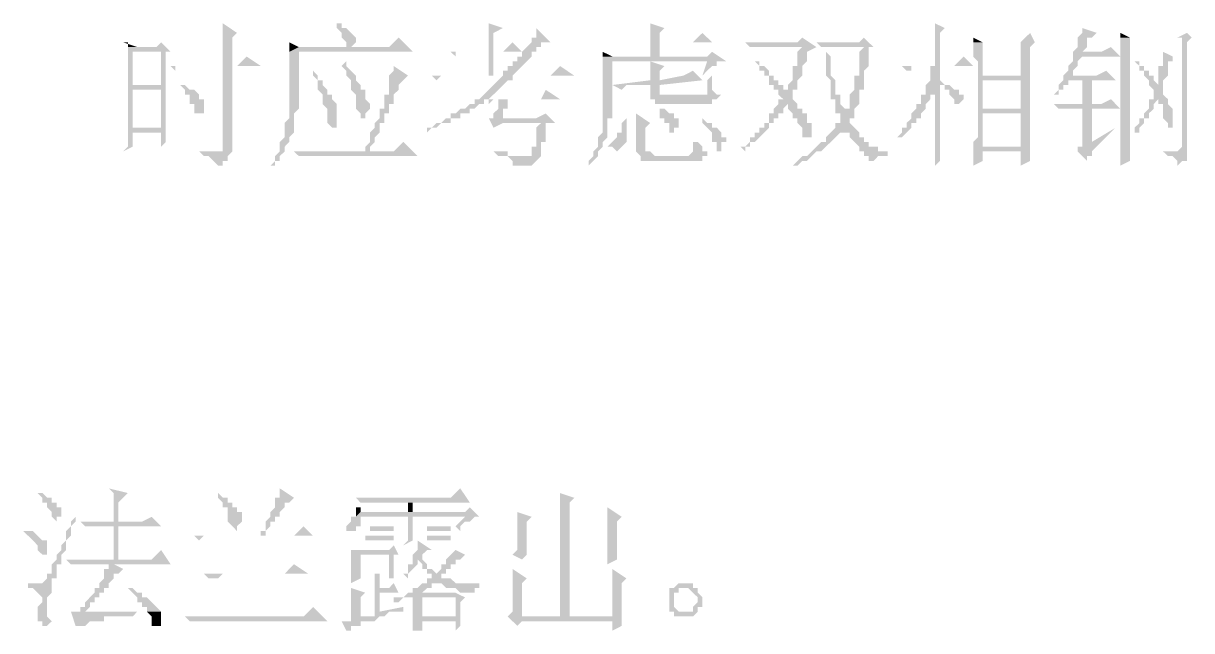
# Model space of a CAD drawing. Extents: x 51 to 246, y 3 to 417.
# Drawn here: x 198.54 to 208.96, y 320.38 to 325.8 of the extents above; entities that cross this region are included whole.
import ezdxf

# ---------------------------------------------------------------- set-up
doc = ezdxf.new("R2010")
doc.units = 0
doc.header["$MEASUREMENT"] = 0
doc.layers.add('_____1', color=160, linetype='Continuous')

msp = doc.modelspace()

# ---------------------------------------------------------------- hatches: boundary and pattern name
at = {"layer": '_____1'}
for points in [[(200.321, 325.797), (200.321, 325.416), (200.406, 325.416), (200.406, 325.67), (200.448, 325.712)], [(201.337, 325.797), (201.337, 325.755), (201.38, 325.712), (201.38, 325.67), (201.422, 325.628), (201.422, 325.585), (201.464, 325.585), (201.507, 325.628), (201.507, 325.67), (201.422, 325.755), (201.38, 325.755), (201.38, 325.797)], [(202.692, 325.797), (202.692, 325.543), (202.734, 325.543), (202.734, 325.712), (202.819, 325.755)], [(204.131, 325.797), (204.131, 325.628), (204.216, 325.628), (204.216, 325.712), (204.258, 325.755)], [(206.671, 325.797), (206.671, 325.416), (206.714, 325.416), (206.714, 325.712), (206.756, 325.755)], [(201.888, 325.67), (201.803, 325.585), (200.999, 325.585), (200.914, 325.543), (200.914, 324.95), (200.872, 324.908), (200.872, 324.781), (200.829, 324.739), (200.829, 324.654), (200.787, 324.612), (200.787, 324.569), (200.745, 324.527), (200.787, 324.527), (200.787, 324.569), (200.829, 324.569), (200.829, 324.612), (200.872, 324.654), (200.872, 324.696), (200.914, 324.739), (200.914, 324.781), (200.956, 324.823), (200.956, 324.993), (200.999, 325.035), (200.999, 325.543), (202.015, 325.543)], [(203.115, 325.755), (203.115, 325.67), (203.073, 325.67), (203.073, 325.628), (202.988, 325.543), (202.988, 325.501), (202.946, 325.501), (202.946, 325.458), (202.904, 325.458), (202.904, 325.416), (202.861, 325.416), (202.861, 325.374), (202.819, 325.374), (202.819, 325.331), (202.692, 325.331), (202.904, 325.331), (202.946, 325.374), (202.988, 325.416), (203.073, 325.501), (203.073, 325.543), (203.115, 325.543), (203.115, 325.585), (203.158, 325.585), (203.158, 325.628), (203.242, 325.628)], [(204.597, 325.712), (204.512, 325.628), (204.131, 325.628), (204.131, 325.501), (204.216, 325.501), (204.216, 325.628), (204.682, 325.628)], [(205.486, 325.67), (205.444, 325.628), (204.978, 325.628), (205.02, 325.585), (205.613, 325.585)], [(206.036, 325.67), (205.994, 325.628), (205.613, 325.628), (205.655, 325.585), (206.121, 325.585)], [(207.518, 325.712), (207.433, 325.628), (207.01, 325.628), (207.433, 325.628), (207.433, 325.331), (207.052, 325.331), (207.052, 324.781), (207.01, 324.739), (207.01, 324.527), (207.095, 324.569), (207.095, 324.654), (207.433, 324.654), (207.518, 324.696), (207.095, 324.696), (207.095, 324.993), (207.433, 324.993), (207.518, 325.035), (207.095, 325.035), (207.095, 325.289), (207.433, 325.289), (207.518, 325.331), (207.518, 325.585), (207.56, 325.628)], [(207.01, 325.67), (207.01, 325.628), (207.095, 325.628)], [(207.984, 325.755), (207.984, 325.712), (207.941, 325.67), (207.941, 325.585), (207.899, 325.543), (207.899, 325.501), (207.984, 325.543), (208.026, 325.585), (208.026, 325.67), (208.068, 325.67), (208.111, 325.712)], [(208.322, 325.712), (208.322, 325.67), (208.407, 325.67)], [(208.915, 325.712), (208.83, 325.67), (208.322, 325.67), (208.322, 324.527), (208.407, 324.569), (208.407, 325.67), (208.957, 325.67)], [(208.957, 325.67), (208.873, 325.67), (208.873, 324.696), (208.83, 324.654), (208.661, 324.654), (208.703, 324.654), (208.746, 324.612), (208.788, 324.612), (208.83, 324.569), (208.83, 324.527), (208.873, 324.569), (208.915, 324.569), (208.915, 325.628)], [(199.432, 325.628), (199.475, 325.628), (199.475, 325.585), (199.559, 325.585)], [(199.771, 325.628), (199.729, 325.585), (199.475, 325.585), (199.475, 324.823), (199.771, 324.823), (199.771, 324.696), (199.813, 324.739), (199.813, 324.823), (199.517, 324.866), (199.517, 325.204), (199.771, 325.204), (199.517, 325.247), (199.517, 325.543), (199.856, 325.543)], [(200.914, 325.628), (200.914, 325.543), (200.999, 325.585)], [(202.904, 325.628), (202.819, 325.543), (202.353, 325.543), (202.396, 325.501), (202.396, 325.543), (202.988, 325.543)], [(205.613, 325.585), (205.486, 325.585), (205.444, 325.543), (205.444, 325.416), (205.401, 325.416), (205.401, 325.289), (205.359, 325.247), (205.359, 325.204), (205.274, 325.162), (205.317, 325.12), (205.274, 325.12), (205.274, 325.077), (205.232, 325.035), (205.232, 324.993), (205.19, 324.993), (205.19, 324.908), (205.147, 324.908), (205.147, 324.866), (205.105, 324.866), (205.105, 324.823), (205.063, 324.823), (205.063, 324.781), (205.02, 324.781), (205.02, 324.739), (204.978, 324.696), (204.936, 324.696), (204.978, 324.654), (204.978, 324.696), (205.02, 324.696), (205.02, 324.739), (205.063, 324.739), (205.19, 324.866), (205.19, 324.908), (205.232, 324.908), (205.232, 324.95), (205.274, 324.95), (205.274, 324.993), (205.317, 324.993), (205.317, 325.035), (205.359, 325.077), (205.444, 325.077), (205.401, 325.12), (205.401, 325.204), (205.444, 325.204), (205.444, 325.289), (205.486, 325.331), (205.486, 325.416), (205.528, 325.458), (205.528, 325.543)], [(205.698, 325.585), (205.698, 325.331), (205.74, 325.289), (205.74, 325.12), (205.782, 325.12), (205.782, 324.993), (205.825, 324.993), (205.825, 324.908), (205.782, 324.908), (205.782, 324.866), (205.698, 324.781), (205.698, 324.739), (205.655, 324.739), (205.528, 324.612), (205.486, 324.612), (205.401, 324.527), (205.359, 324.527), (205.444, 324.527), (205.486, 324.569), (205.528, 324.569), (205.613, 324.654), (205.655, 324.654), (205.825, 324.823), (205.867, 324.823), (205.867, 324.866), (205.952, 324.866), (205.909, 324.908), (205.909, 324.95), (205.952, 324.95), (205.952, 324.993), (205.867, 324.993), (205.867, 325.035), (205.825, 325.077), (205.825, 325.162), (205.782, 325.162), (205.782, 325.289), (205.74, 325.331), (205.74, 325.501), (205.698, 325.543), (205.698, 325.585), (206.036, 325.585)], [(206.121, 325.585), (205.698, 325.585), (206.036, 325.585), (205.994, 325.543), (205.994, 325.331), (205.952, 325.331), (205.952, 325.204), (205.909, 325.162), (205.909, 325.035), (205.867, 325.035), (205.867, 324.993), (205.952, 324.993), (205.952, 325.035), (205.994, 325.077), (205.994, 325.204), (206.036, 325.204), (206.036, 325.374), (206.079, 325.416), (206.079, 325.585)], [(207.01, 325.628), (207.01, 325.501), (207.052, 325.458), (207.052, 325.331), (207.095, 325.331), (207.095, 325.628), (207.433, 325.628)], [(208.238, 325.585), (208.153, 325.543), (207.984, 325.543), (207.899, 325.501), (207.899, 325.458), (207.857, 325.416), (207.857, 325.374), (207.814, 325.331), (207.899, 325.331), (207.899, 325.374), (207.941, 325.416), (207.941, 325.458), (207.984, 325.501), (208.322, 325.501)], [(199.856, 325.543), (199.771, 325.543), (199.771, 325.247), (199.517, 325.247), (199.771, 325.204), (199.771, 324.866), (199.517, 324.866), (199.813, 324.823), (199.813, 325.543)], [(200.533, 325.501), (200.448, 325.416), (199.856, 325.416), (199.898, 325.374), (199.898, 325.416), (200.66, 325.416)], [(201.422, 325.458), (201.38, 325.416), (201.422, 325.374), (201.422, 325.331), (201.464, 325.289), (201.464, 325.204), (201.507, 325.162), (201.507, 325.035), (201.549, 324.993), (201.549, 324.95), (201.591, 324.95), (201.591, 324.993), (201.634, 325.035), (201.634, 325.077), (201.591, 325.12), (201.591, 325.204), (201.549, 325.204), (201.549, 325.247), (201.507, 325.289), (201.507, 325.331), (201.464, 325.374), (201.422, 325.416)], [(203.708, 325.501), (203.708, 324.823), (203.666, 324.781), (203.666, 324.696), (203.623, 324.654), (203.623, 324.612), (203.581, 324.569), (203.581, 324.527), (203.539, 324.527), (203.581, 324.527), (203.666, 324.612), (203.666, 324.654), (203.708, 324.696), (203.708, 324.739), (203.75, 324.781), (203.75, 324.95), (203.793, 324.95), (203.793, 325.458), (204.639, 325.458)], [(203.708, 325.543), (203.708, 325.501), (203.793, 325.501)], [(204.682, 325.543), (204.639, 325.501), (203.708, 325.501), (204.639, 325.458), (204.809, 325.458)], [(204.131, 325.458), (204.131, 325.289), (204.216, 325.289), (204.216, 325.374), (204.258, 325.416)], [(204.639, 325.458), (204.597, 325.331), (204.639, 325.374), (204.682, 325.416), (204.724, 325.416), (204.724, 325.458), (204.766, 325.458)], [(206.925, 325.501), (206.841, 325.416), (206.375, 325.416), (206.417, 325.374), (206.46, 325.374), (206.46, 325.416), (207.01, 325.416)], [(208.449, 325.501), (208.449, 325.458), (208.492, 325.416), (208.492, 325.374), (208.534, 325.374), (208.534, 325.331), (208.576, 325.289), (208.576, 325.247), (208.619, 325.204), (208.619, 325.162), (208.661, 325.12), (208.661, 325.077), (208.703, 325.077), (208.703, 324.95), (208.746, 324.908), (208.746, 324.866), (208.788, 324.866), (208.788, 325.035), (208.746, 325.077), (208.746, 325.12), (208.703, 325.162), (208.703, 325.247), (208.661, 325.247), (208.619, 325.289), (208.619, 325.331), (208.576, 325.331), (208.576, 325.374), (208.534, 325.374), (208.534, 325.416), (208.492, 325.416), (208.492, 325.458), (208.449, 325.458)], [(208.703, 325.543), (208.703, 325.416), (208.661, 325.416), (208.661, 325.247), (208.703, 325.247), (208.703, 325.289), (208.746, 325.331), (208.746, 325.458), (208.788, 325.458), (208.788, 325.501)], [(200.406, 325.416), (200.321, 325.416), (200.321, 324.654), (200.067, 324.654), (200.11, 324.654), (200.152, 324.612), (200.194, 324.612), (200.279, 324.527), (200.321, 324.527), (200.321, 324.569), (200.364, 324.569), (200.364, 324.612), (200.406, 324.654), (200.406, 324.696)], [(201.126, 325.374), (201.126, 325.331), (201.168, 325.289), (201.168, 325.204), (201.21, 325.162), (201.21, 325.077), (201.253, 325.035), (201.253, 324.908), (201.295, 324.866), (201.337, 324.866), (201.337, 325.077), (201.295, 325.12), (201.295, 325.162), (201.253, 325.162), (201.253, 325.204), (201.21, 325.247), (201.21, 325.289), (201.168, 325.289), (201.168, 325.331)], [(201.845, 325.416), (201.845, 325.374), (201.803, 325.331), (201.803, 325.162), (201.761, 325.162), (201.761, 325.035), (201.718, 325.035), (201.718, 324.95), (201.676, 324.908), (201.676, 324.866), (201.634, 324.823), (201.634, 324.739), (201.591, 324.696), (201.591, 324.654), (201.634, 324.654), (201.634, 324.696), (201.676, 324.739), (201.676, 324.781), (201.718, 324.823), (201.718, 324.908), (201.761, 324.908), (201.761, 324.993), (201.803, 324.993), (201.803, 325.077), (201.845, 325.077), (201.845, 325.162), (201.888, 325.204), (201.888, 325.247), (201.972, 325.331)], [(203.327, 325.416), (203.242, 325.331), (202.184, 325.331), (202.226, 325.289), (202.269, 325.331), (203.454, 325.331)], [(204.512, 325.374), (204.428, 325.331), (204.216, 325.289), (204.131, 325.289), (203.793, 325.247), (204.131, 325.247), (204.131, 325.162), (204.258, 325.162), (204.216, 325.162), (204.216, 325.247), (204.597, 325.289)], [(206.714, 325.416), (206.629, 325.416), (206.629, 325.289), (206.587, 325.247), (206.587, 325.204), (206.671, 325.162), (206.671, 324.527), (206.714, 324.569), (206.714, 325.247), (206.798, 325.247), (206.756, 325.247), (206.714, 325.289)], [(208.195, 325.374), (208.111, 325.331), (207.814, 325.331), (207.814, 325.289), (207.772, 325.247), (207.772, 325.204), (207.73, 325.162), (207.772, 325.162), (207.772, 325.204), (207.814, 325.204), (207.814, 325.247), (207.857, 325.247), (207.857, 325.289), (208.28, 325.289)], [(202.904, 325.331), (202.819, 325.331), (202.777, 325.289), (202.734, 325.247), (202.65, 325.162), (202.607, 325.12), (202.692, 325.12), (202.734, 325.162), (202.777, 325.204), (202.861, 325.289), (202.904, 325.289)], [(203.793, 325.247), (203.877, 325.204), (203.92, 325.247), (204.131, 325.247)], [(207.518, 325.331), (207.433, 325.289), (207.433, 325.035), (207.095, 325.035), (207.518, 325.035), (207.518, 325.289)], [(203.2, 325.204), (203.158, 325.12), (202.607, 325.12), (202.692, 325.12), (202.692, 325.077), (202.734, 325.12), (203.327, 325.12)], [(206.587, 325.204), (206.587, 325.162), (206.544, 325.162), (206.544, 325.077), (206.502, 325.077), (206.502, 325.035), (206.46, 324.993), (206.46, 324.95), (206.417, 324.908), (206.417, 324.866), (206.375, 324.866), (206.375, 324.823), (206.333, 324.781), (206.375, 324.781), (206.46, 324.866), (206.46, 324.908), (206.502, 324.908), (206.502, 324.95), (206.544, 324.95), (206.544, 324.993), (206.587, 325.035), (206.587, 325.077), (206.629, 325.12), (206.629, 325.162), (206.671, 325.162)], [(208.619, 325.162), (208.619, 325.12), (208.576, 325.12), (208.576, 325.035), (208.534, 324.993), (208.534, 324.95), (208.492, 324.95), (208.492, 324.908), (208.449, 324.866), (208.449, 324.823), (208.492, 324.823), (208.492, 324.866), (208.534, 324.908), (208.534, 324.95), (208.576, 324.95), (208.576, 324.993), (208.619, 325.035), (208.619, 325.077), (208.661, 325.12)], [(202.607, 325.12), (202.565, 325.12), (202.565, 325.077), (202.523, 325.077), (202.48, 325.035), (202.438, 325.035), (202.396, 324.993), (202.353, 324.993), (202.353, 324.95), (202.311, 324.95), (202.269, 324.908), (202.226, 324.908), (202.184, 324.866), (202.142, 324.866), (202.142, 324.823), (202.184, 324.866), (202.226, 324.866), (202.269, 324.908), (202.353, 324.908), (202.353, 324.95), (202.438, 324.95), (202.438, 324.993), (202.523, 324.993), (202.523, 325.035), (202.565, 325.035), (202.607, 325.077), (202.65, 325.077), (202.65, 325.12), (202.692, 325.12)], [(205.444, 325.077), (205.359, 325.077), (205.359, 325.035), (205.401, 324.993), (205.401, 324.95), (205.444, 324.95), (205.444, 324.908), (205.486, 324.866), (205.486, 324.781), (205.571, 324.781), (205.571, 324.908), (205.528, 324.908), (205.528, 324.993), (205.486, 324.993), (205.486, 325.035), (205.444, 325.035)], [(207.518, 325.035), (207.433, 324.993), (207.433, 324.696), (207.095, 324.696), (207.518, 324.696), (207.518, 324.993)], [(208.238, 325.12), (208.153, 325.077), (207.73, 325.077), (207.772, 325.035), (208.322, 325.035)], [(208.068, 325.035), (207.984, 325.035), (207.984, 324.696), (207.941, 324.696), (207.941, 324.654), (208.026, 324.569), (208.026, 324.612), (208.068, 324.612), (208.068, 324.654), (208.153, 324.739), (208.068, 324.739)], [(203.2, 324.993), (203.115, 324.95), (202.692, 324.95), (202.734, 324.866), (202.819, 324.908), (203.285, 324.908)], [(203.92, 324.95), (203.877, 324.908), (203.877, 324.823), (203.835, 324.823), (203.835, 324.781), (203.793, 324.739), (203.75, 324.696), (203.793, 324.696), (203.835, 324.654), (203.92, 324.739), (203.92, 324.908)], [(204.004, 324.993), (204.004, 324.654), (204.047, 324.612), (204.174, 324.612), (204.131, 324.654), (204.089, 324.654), (204.089, 324.866), (204.131, 324.908)], [(199.475, 324.823), (199.475, 324.696), (199.432, 324.654), (199.517, 324.696), (199.517, 324.823), (199.771, 324.823)], [(203.285, 324.908), (203.158, 324.908), (203.115, 324.866), (203.115, 324.696), (203.073, 324.696), (203.073, 324.612), (202.819, 324.612), (202.861, 324.612), (202.904, 324.569), (202.904, 324.527), (203.073, 324.527), (203.115, 324.569), (203.158, 324.612), (203.158, 324.739), (203.2, 324.739), (203.2, 324.908)], [(201.93, 324.739), (201.845, 324.654), (200.956, 324.654), (200.999, 324.612), (202.057, 324.612)], [(200.067, 324.654), (200.279, 324.654), (200.11, 324.654)], [(202.734, 324.654), (202.777, 324.612), (202.988, 324.612), (202.861, 324.612), (202.861, 324.654), (202.777, 324.654)], [(207.518, 324.696), (207.433, 324.654), (207.433, 324.527), (207.518, 324.569), (207.518, 324.654)], [(208.661, 324.654), (208.83, 324.654), (208.703, 324.654)], [(199.305, 321.648), (199.348, 321.606), (199.348, 321.352), (199.39, 321.352), (199.39, 321.521), (199.475, 321.606)], [(200.279, 321.606), (200.279, 321.564), (200.321, 321.521), (200.321, 321.479), (200.364, 321.479), (200.364, 321.352), (200.448, 321.267), (200.448, 321.31), (200.491, 321.352), (200.491, 321.437), (200.448, 321.437), (200.448, 321.479), (200.406, 321.479), (200.406, 321.521), (200.364, 321.521), (200.364, 321.564), (200.321, 321.564)], [(200.829, 321.648), (200.829, 321.564), (200.787, 321.564), (200.787, 321.479), (200.745, 321.437), (200.745, 321.394), (200.702, 321.352), (200.702, 321.267), (200.66, 321.267), (200.66, 321.225), (200.702, 321.225), (200.702, 321.267), (200.745, 321.31), (200.745, 321.352), (200.787, 321.352), (200.787, 321.394), (200.829, 321.394), (200.829, 321.437), (200.872, 321.479), (200.872, 321.521), (200.914, 321.521), (200.956, 321.564)], [(202.438, 321.648), (202.353, 321.564), (201.507, 321.564), (201.549, 321.521), (202.523, 321.521)], [(203.327, 321.606), (203.327, 321.056), (203.031, 321.056), (203.412, 321.056), (203.412, 321.521), (203.454, 321.564)], [(199.686, 321.394), (199.602, 321.352), (199.051, 321.352), (199.094, 321.31), (199.771, 321.31)], [(201.507, 321.394), (201.464, 321.394), (201.464, 321.352), (201.422, 321.31), (201.422, 321.267), (201.507, 321.267), (201.507, 321.31), (201.549, 321.31), (201.549, 321.394), (202.48, 321.394)], [(201.549, 321.479), (201.507, 321.479), (201.507, 321.394), (201.549, 321.437)], [(202.523, 321.479), (202.48, 321.437), (201.549, 321.437), (201.507, 321.394), (202.48, 321.394), (202.396, 321.31), (202.438, 321.267), (202.438, 321.31), (202.48, 321.352), (202.523, 321.352), (202.565, 321.394), (202.607, 321.394)], [(202.015, 321.394), (201.972, 321.394), (201.972, 321.183), (201.93, 321.14), (202.015, 321.183), (202.015, 321.352)], [(203.75, 321.479), (203.75, 321.056), (202.904, 321.056), (203.75, 321.056), (203.75, 320.971), (203.835, 321.013), (203.835, 321.352), (203.877, 321.394)], [(202.946, 321.437), (202.946, 321.098), (202.904, 321.056), (203.412, 321.056), (203.031, 321.056), (203.031, 321.352), (203.073, 321.394)], [(201.041, 321.31), (200.956, 321.225), (200.067, 321.225), (200.11, 321.183), (200.152, 321.225), (201.126, 321.225)], [(202.057, 321.183), (202.057, 321.098), (202.015, 321.056), (202.099, 321.056), (202.142, 321.098), (202.184, 321.098)], [(199.771, 321.098), (199.686, 321.013), (198.924, 321.013), (198.967, 320.971), (199.856, 320.971)], [(201.464, 321.098), (201.464, 321.056), (201.803, 321.056), (201.803, 320.886), (201.549, 320.886), (201.845, 320.886), (201.845, 321.056), (201.888, 321.056), (201.549, 321.098)], [(201.845, 321.14), (201.803, 321.098), (201.549, 321.098), (201.888, 321.056)], [(202.396, 321.098), (202.353, 321.056), (202.015, 321.056), (202.015, 320.971), (201.972, 320.971), (201.972, 320.886), (201.93, 320.886), (201.972, 320.844), (201.972, 320.886), (202.015, 320.929), (202.057, 320.971), (202.057, 321.013), (202.099, 321.013), (202.099, 321.056), (202.48, 321.056)], [(199.348, 320.971), (199.305, 320.971), (199.305, 320.929), (199.263, 320.929), (199.263, 320.844), (199.221, 320.802), (199.221, 320.759), (199.178, 320.759), (199.178, 320.717), (199.094, 320.632), (199.094, 320.59), (199.051, 320.59), (199.051, 320.548), (198.967, 320.548), (199.009, 320.421), (199.094, 320.421), (199.136, 320.463), (199.263, 320.463), (199.263, 320.505), (199.517, 320.505), (199.051, 320.548), (199.094, 320.548), (199.136, 320.59), (199.136, 320.632), (199.178, 320.632), (199.178, 320.675), (199.221, 320.675), (199.221, 320.717), (199.263, 320.717), (199.263, 320.759), (199.305, 320.759), (199.305, 320.802), (199.348, 320.844), (199.348, 320.886), (199.39, 320.886), (199.432, 320.929)], [(200.956, 320.971), (200.872, 320.886), (200.152, 320.886), (200.194, 320.844), (200.279, 320.844), (200.321, 320.886), (201.083, 320.886)], [(201.464, 321.056), (201.464, 320.802), (201.549, 320.844), (201.549, 320.886), (201.845, 320.886), (201.549, 320.886), (201.549, 321.056), (201.803, 321.056)], [(202.48, 321.056), (202.353, 321.056), (202.311, 321.013), (202.311, 320.971), (202.269, 320.971), (202.269, 320.929), (202.226, 320.886), (202.142, 320.886), (202.184, 320.886), (202.184, 320.844), (202.142, 320.844), (202.142, 320.802), (202.099, 320.802), (202.057, 320.759), (202.015, 320.759), (202.015, 320.717), (201.972, 320.717), (202.015, 320.717), (202.015, 320.675), (202.099, 320.717), (202.057, 320.717), (202.099, 320.717), (202.142, 320.759), (202.184, 320.759), (202.184, 320.802), (202.226, 320.802), (202.353, 320.844), (202.269, 320.844), (202.269, 320.886), (202.311, 320.886), (202.311, 320.929), (202.353, 320.929), (202.353, 320.971), (202.396, 320.971), (202.396, 321.013), (202.438, 321.013)], [(202.099, 321.013), (202.057, 321.013), (202.099, 320.971), (202.099, 320.929), (202.142, 320.929), (202.142, 320.886), (202.226, 320.886), (202.184, 320.929), (202.142, 320.929), (202.142, 320.971)], [(202.904, 321.056), (202.988, 321.013), (203.031, 321.056), (203.327, 321.056)], [(203.327, 321.056), (203.327, 320.505), (202.988, 320.505), (203.412, 320.505), (203.412, 321.056), (203.75, 321.056)], [(201.676, 320.886), (201.676, 320.505), (201.549, 320.505), (201.761, 320.505), (201.803, 320.548), (201.718, 320.548), (201.718, 320.717), (201.888, 320.717), (201.718, 320.759), (201.718, 320.886), (201.803, 320.886)], [(201.845, 320.886), (201.676, 320.886), (201.803, 320.886), (201.803, 320.844), (201.845, 320.844)], [(202.904, 320.929), (202.904, 320.548), (202.861, 320.505), (203.793, 320.463), (203.793, 320.378), (203.877, 320.421), (203.877, 320.505), (202.988, 320.505), (202.988, 320.802), (203.031, 320.844)], [(203.793, 320.929), (203.793, 320.505), (203.412, 320.505), (203.877, 320.505), (203.877, 320.802), (203.92, 320.844)], [(201.464, 320.759), (201.464, 320.463), (201.38, 320.463), (201.422, 320.378), (201.464, 320.378), (201.464, 320.421), (201.549, 320.421), (201.549, 320.463), (201.676, 320.463), (201.718, 320.505), (201.549, 320.505), (201.549, 320.675), (201.591, 320.717)], [(201.845, 320.802), (201.803, 320.759), (201.718, 320.759), (201.888, 320.717)], [(202.353, 320.844), (202.226, 320.802), (202.269, 320.802), (202.311, 320.759), (202.396, 320.759), (202.438, 320.717), (202.565, 320.717), (202.565, 320.759), (202.607, 320.759), (202.607, 320.802), (202.396, 320.802)], [(204.428, 320.802), (204.385, 320.802), (204.343, 320.759), (204.301, 320.759), (204.301, 320.548), (204.428, 320.548), (204.385, 320.548), (204.343, 320.59), (204.343, 320.717), (204.385, 320.717), (204.385, 320.759), (204.555, 320.759), (204.512, 320.759), (204.512, 320.802), (204.47, 320.802)], [(204.555, 320.759), (204.428, 320.759), (204.47, 320.759), (204.555, 320.675), (204.555, 320.632), (204.512, 320.59), (204.512, 320.548), (204.343, 320.548), (204.343, 320.505), (204.512, 320.505), (204.555, 320.548), (204.555, 320.59), (204.597, 320.59), (204.597, 320.675), (204.555, 320.717)], [(201.972, 320.717), (201.93, 320.675), (201.845, 320.675), (201.845, 320.632), (201.888, 320.632), (201.93, 320.675), (202.015, 320.675), (202.015, 320.717)], [(202.396, 320.717), (202.099, 320.717), (202.015, 320.675), (202.015, 320.463), (202.396, 320.463), (202.396, 320.378), (202.438, 320.421), (202.438, 320.463), (202.099, 320.505), (202.099, 320.675), (202.48, 320.675)], [(202.48, 320.675), (202.396, 320.675), (202.396, 320.505), (202.099, 320.505), (202.438, 320.463), (202.438, 320.632)], [(201.126, 320.59), (201.041, 320.505), (199.983, 320.505), (200.025, 320.463), (201.253, 320.463)], [(201.93, 320.59), (201.718, 320.548), (201.93, 320.548)], [(199.771, 320.548), (199.644, 320.548), (199.686, 320.505), (199.686, 320.421), (199.771, 320.421), (199.771, 320.505)], [(202.015, 320.463), (202.015, 320.378), (202.099, 320.378), (202.099, 320.463), (202.396, 320.463)], [(202.861, 320.505), (202.946, 320.421), (202.988, 320.463), (203.793, 320.463)]]:
    msp.add_hatch(color=7, dxfattribs=at).paths.add_polyline_path(points, is_closed=False)
for points in [[(202.692, 325.543), (202.734, 325.543), (202.734, 325.331), (202.692, 325.331)], [(205.105, 325.458), (205.063, 325.458), (205.105, 325.416), (205.105, 325.374), (205.147, 325.374), (205.147, 325.331), (205.19, 325.331), (205.19, 325.247), (205.232, 325.247), (205.232, 325.204), (205.274, 325.204), (205.274, 325.162), (205.359, 325.204), (205.317, 325.204), (205.317, 325.247), (205.274, 325.247), (205.274, 325.289), (205.232, 325.289), (205.232, 325.331), (205.19, 325.331), (205.19, 325.374), (205.147, 325.416), (205.105, 325.416)], [(199.983, 325.247), (199.94, 325.247), (199.983, 325.204), (199.983, 325.162), (200.025, 325.162), (200.025, 325.077), (200.067, 325.077), (200.067, 324.993), (200.152, 324.993), (200.152, 325.12), (200.11, 325.12), (200.11, 325.162), (200.067, 325.204), (200.025, 325.204)], [(204.682, 325.331), (204.639, 325.289), (204.639, 325.162), (204.131, 325.162), (204.131, 325.12), (204.174, 325.12), (204.174, 325.077), (204.682, 325.077), (204.682, 325.12), (204.724, 325.12), (204.766, 325.162), (204.724, 325.162), (204.682, 325.204)], [(206.798, 325.247), (206.714, 325.247), (206.756, 325.247), (206.756, 325.204), (206.798, 325.204), (206.798, 325.162), (206.841, 325.12), (206.841, 325.077), (206.883, 325.077), (206.925, 325.12), (206.925, 325.162), (206.883, 325.162), (206.883, 325.204), (206.841, 325.204)], [(207.984, 325.289), (208.068, 325.289), (208.068, 325.077), (207.984, 325.077)], [(202.861, 325.12), (202.777, 325.12), (202.777, 325.035), (202.734, 324.993), (202.734, 324.95), (202.692, 324.95), (202.819, 324.95), (202.819, 325.035), (202.861, 325.035)], [(204.174, 325.035), (204.216, 325.035), (204.216, 324.95), (204.258, 324.95), (204.258, 324.908), (204.301, 324.908), (204.301, 324.823), (204.343, 324.823), (204.343, 324.866), (204.385, 324.866), (204.385, 324.95), (204.343, 324.95), (204.343, 324.993), (204.301, 324.993), (204.258, 325.035)], [(204.597, 324.95), (204.597, 324.908), (204.682, 324.823), (204.682, 324.739), (204.724, 324.739), (204.724, 324.654), (204.766, 324.654), (204.766, 324.739), (204.809, 324.739), (204.809, 324.781), (204.766, 324.781), (204.766, 324.823), (204.724, 324.866), (204.682, 324.866), (204.682, 324.908), (204.639, 324.908)], [(204.555, 324.823), (204.555, 324.739), (204.512, 324.739), (204.512, 324.654), (204.47, 324.612), (204.047, 324.612), (204.047, 324.569), (204.597, 324.569), (204.597, 324.612), (204.639, 324.612), (204.639, 324.654), (204.597, 324.654), (204.597, 324.696), (204.555, 324.739)], [(205.952, 324.866), (205.867, 324.866), (205.867, 324.823), (205.909, 324.823), (205.909, 324.781), (205.952, 324.739), (205.994, 324.696), (205.994, 324.654), (206.036, 324.654), (206.036, 324.612), (206.079, 324.612), (206.079, 324.569), (206.121, 324.569), (206.163, 324.612), (206.248, 324.612), (206.248, 324.654), (206.163, 324.654), (206.163, 324.696), (206.079, 324.696), (206.079, 324.739), (206.036, 324.739), (206.036, 324.781), (205.994, 324.781), (205.994, 324.823)], [(208.28, 324.866), (208.068, 324.739), (208.153, 324.739)], [(198.713, 321.606), (198.67, 321.606), (198.713, 321.564), (198.713, 321.521), (198.755, 321.521), (198.755, 321.479), (198.797, 321.437), (198.797, 321.394), (198.84, 321.352), (198.84, 321.394), (198.882, 321.394), (198.882, 321.479), (198.84, 321.479), (198.84, 321.521), (198.797, 321.521), (198.797, 321.564), (198.755, 321.564)], [(201.972, 321.521), (202.015, 321.521), (202.015, 321.437), (201.972, 321.437)], [(199.009, 321.394), (198.967, 321.352), (198.967, 321.31), (198.924, 321.267), (198.924, 321.183), (198.882, 321.14), (198.882, 321.098), (198.84, 321.056), (198.84, 321.013), (198.797, 320.971), (198.797, 320.886), (198.755, 320.886), (198.755, 320.844), (198.713, 320.802), (198.67, 320.802), (198.797, 320.759), (198.797, 320.844), (198.84, 320.844), (198.84, 320.971), (198.882, 320.971), (198.882, 321.056), (198.924, 321.098), (198.924, 321.183), (198.967, 321.225), (198.967, 321.31), (199.009, 321.352)], [(199.348, 321.31), (199.39, 321.31), (199.39, 321.013), (199.348, 321.013)], [(201.634, 321.31), (201.845, 321.31), (201.845, 321.267), (201.634, 321.267)], [(202.142, 321.31), (202.353, 321.31), (202.353, 321.267), (202.142, 321.267)], [(198.586, 321.267), (198.543, 321.267), (198.628, 321.183), (198.67, 321.14), (198.67, 321.098), (198.713, 321.056), (198.755, 321.056), (198.755, 321.183), (198.713, 321.183), (198.628, 321.267)], [(201.591, 321.225), (201.845, 321.225), (201.845, 321.183), (201.591, 321.183)], [(202.142, 321.225), (202.353, 321.225), (202.353, 321.183), (202.142, 321.183)], [(198.586, 320.802), (198.586, 320.759), (198.628, 320.759), (198.713, 320.675), (198.713, 320.632), (198.67, 320.59), (198.67, 320.463), (198.713, 320.463), (198.713, 320.421), (198.755, 320.421), (198.797, 320.463), (198.755, 320.505), (198.755, 320.675), (198.797, 320.717), (198.797, 320.759), (198.67, 320.802)], [(199.517, 320.759), (199.475, 320.759), (199.559, 320.675), (199.559, 320.632), (199.602, 320.632), (199.602, 320.59), (199.644, 320.59), (199.644, 320.548), (199.051, 320.548), (199.517, 320.505), (199.559, 320.548), (199.771, 320.548), (199.644, 320.675), (199.602, 320.675), (199.602, 320.717), (199.559, 320.717)]]:
    msp.add_hatch(color=7, dxfattribs=at).paths.add_polyline_path(points)

doc.saveas('drawing.dxf')
